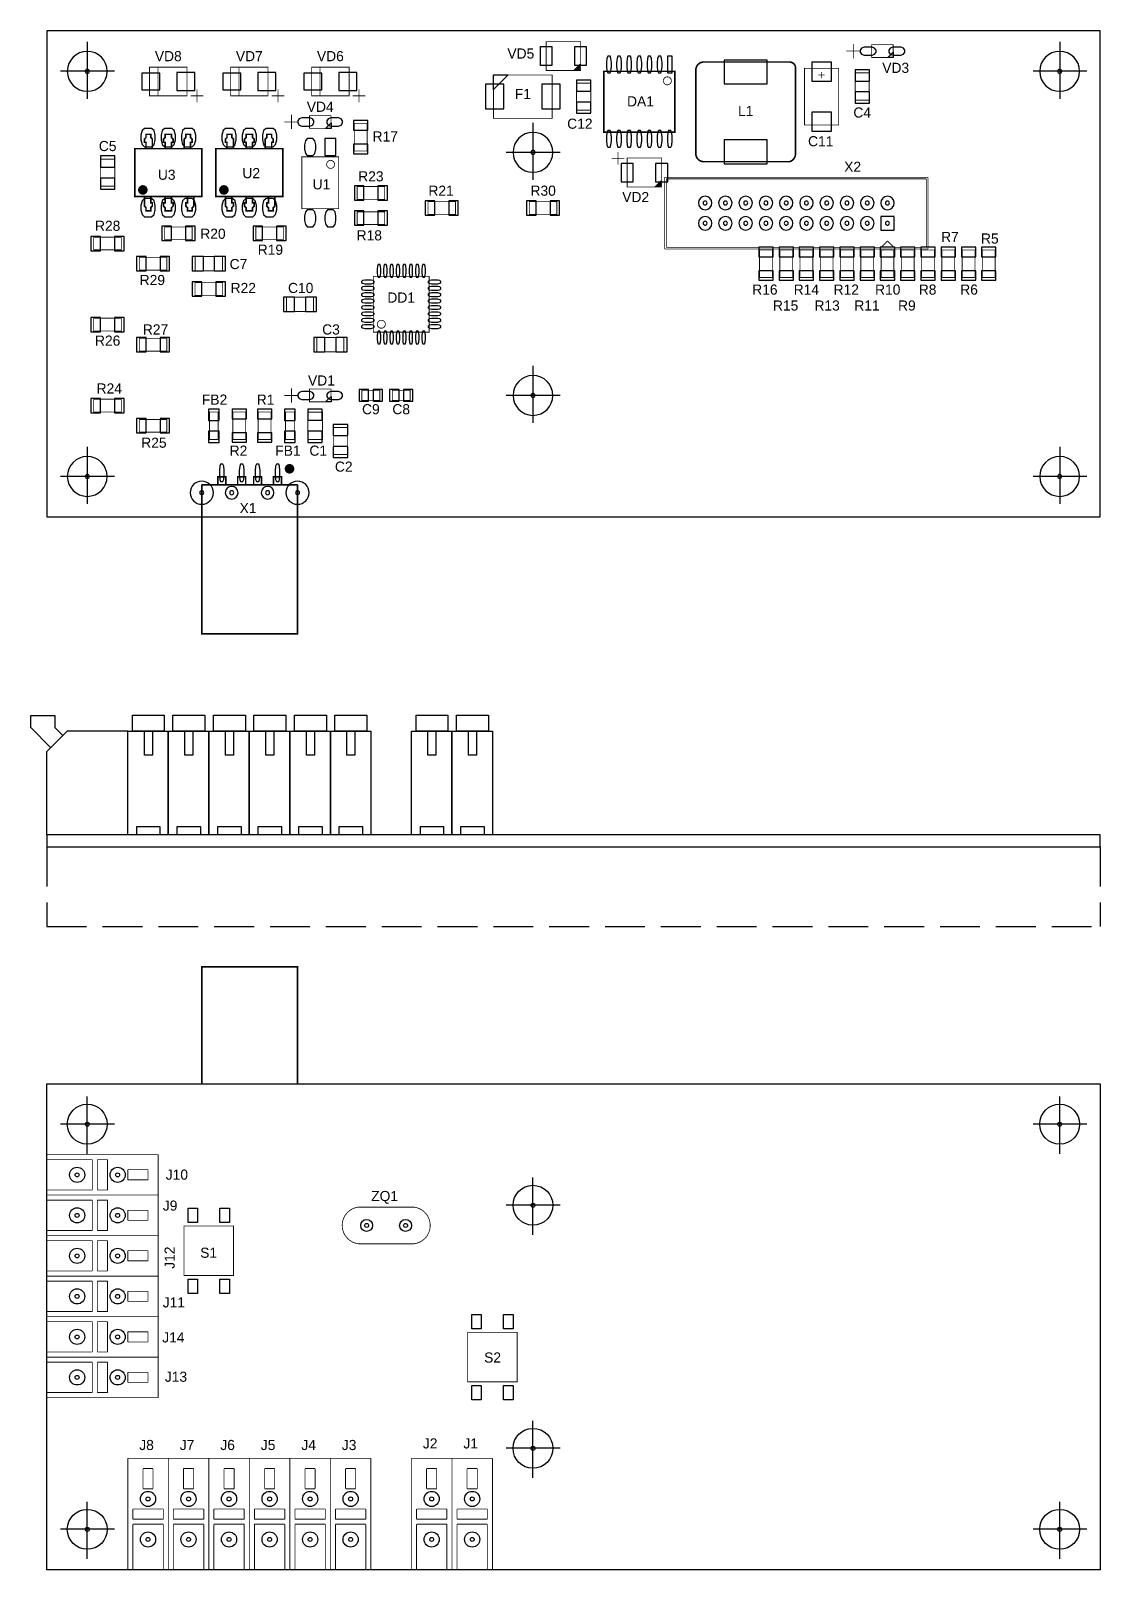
# Model space of a CAD drawing. Extents: x 444 to 578, y -265 to -72.
import ezdxf
from ezdxf.enums import TextEntityAlignment as Align

# ---------------------------------------------------------------- set-up
doc = ezdxf.new("R2010")
doc.units = 0
doc.header["$MEASUREMENT"] = 0
doc.linetypes.add('GOST2.303 4', pattern=[7, 5, -2, 0])
doc.layers.get('0').update_dxf_attribs({"linetype": 'CONTINUOUS'})
for name, color, linetype in [('BOARD', 7, 'CONTINUOUS'), ('BOTTOM', 7, 'CONTINUOUS'), ('TOP', 7, 'CONTINUOUS')]:
    doc.layers.add(name, color=color, linetype=linetype)

# ---------------------------------------------------------------- blocks, each defined once
blk = doc.blocks.new('FIGURE_CIRCLE')
blk.add_circle((0, 0), 0.5)
blk = doc.blocks.new('FIGURE_SQUARE')
blk.add_lwpolyline([(-0.5, -0.5), (-0.5, 0.5), (0.5, 0.5), (0.5, -0.5)], close=True)
blk = doc.blocks.new('FIGURE_OBLONG')
blk.add_lwpolyline([(-0.5, -0.125), (-0.5, 0.125), (-0.416, 0.375), (-0.25, 0.5), (0.25, 0.5), (0.416, 0.375), (0.5, 0.125), (0.5, -0.125), (0.416, -0.375), (0.25, -0.5), (-0.25, -0.5), (-0.416, -0.375)], close=True)
blk = doc.blocks.new('WAGO')
at = {"layer": 'BOTTOM', "linetype": 'ByBlock', "ltscale": 100}
for p, q in [((-1.54, 0), (-1.54, -1)), ((1.46, -1), (1.46, 0)), ((-1.54, -1), (1.46, -1)), ((-0.54, -13), (-0.54, -10)), ((-0.54, -10), (0.46, -10)), ((0.46, -10), (0.46, -13))]:
    blk.add_line(p, q, dxfattribs=at)
for points in [[(-2.54, 0), (2.54, 0), (2.54, -13), (-2.54, -13)], [(-2.04, -13), (1.96, -13), (1.96, -15), (-2.04, -15)]]:
    blk.add_lwpolyline(points, close=True, dxfattribs=at)

msp = doc.modelspace()

# ---------------------------------------------------------------- linework, layer by layer
at = {"layer": 'BOARD'}
for points in [[(577.58, -133.1), (577.58, -72.14), (445.5, -72.14), (445.5, -133.1)], [(445.5, -172.95), (445.5, -174.45), (577.58, -174.45), (577.58, -172.95)], [(577.58, -204.16), (577.58, -265.12), (445.5, -265.12), (445.5, -204.16)]]:
    msp.add_lwpolyline(points, close=True, dxfattribs=at)
at = {"layer": 'BOTTOM', "linetype": 'ByBlock'}
for p, q in [((450.58, -73.51), (450.58, -80.67)), ((572.5, -73.51), (572.5, -80.67)), ((453.99, -77.22), (447.24, -77.22)), ((575.91, -77.22), (569.16, -77.22)), ((506.46, -83.67), (506.46, -90.83)), ((509.87, -87.38), (503.12, -87.38)), ((506.46, -114.15), (506.46, -121.31)), ((509.87, -117.86), (503.12, -117.86)), ((450.58, -124.31), (450.58, -131.47)), ((572.5, -124.31), (572.5, -131.47)), ((453.99, -128.02), (447.24, -128.02)), ((575.91, -128.02), (569.16, -128.02)), ((443.5, -159.5), (443.5, -158)), ((443.5, -158), (446.5, -158)), ((446.5, -158), (446.5, -159.5)), ((445.99, -162.01), (443.5, -159.5)), ((443.5, -159.5), (443.5, -159.5)), ((445.5, -162.5), (448, -160)), ((446.5, -159.5), (447.5, -160.5)), ((448.05, -159.95), (448, -160)), ((455.66, -159.95), (448.05, -159.95)), ((445.5, -172.95), (445.5, -162.5)), ((450.58, -212.94), (450.58, -205.78)), ((572.5, -212.94), (572.5, -205.78)), ((453.99, -209.24), (447.24, -209.24)), ((575.91, -209.24), (569.16, -209.24)), ((506.46, -223.1), (506.46, -215.94)), ((509.87, -219.4), (503.12, -219.4)), ((506.46, -253.58), (506.46, -246.42)), ((509.87, -249.88), (503.12, -249.88)), ((450.58, -263.74), (450.58, -256.58)), ((572.5, -263.74), (572.5, -256.58)), ((453.99, -260.04), (447.24, -260.04)), ((575.91, -260.04), (569.16, -260.04))]:
    msp.add_line(p, q, dxfattribs=at)
at = {"layer": 'BOTTOM', "linetype": 'GOST2.303 4'}
for p, q in [((445.5, -174.45), (445.5, -184.45)), ((577.58, -174.45), (577.58, -184.45)), ((445.5, -184.45), (577.58, -184.45))]:
    msp.add_line(p, q, dxfattribs=at)
at = {"layer": 'BOTTOM'}
for points, const_width in [([(508.11, -77.12), (508.11, -73.5), (512.43, -73.5), (512.43, -77.12), (508.11, -77.12)], 0.1), ([(547.58, -74.68), (545.77, -74.68)], 0.1), ([(546.68, -75.58), (546.68, -73.78)], 0.1), ([(548.93, -75.48), (548.93, -73.88), (551.62, -73.88), (551.62, -75.48), (548.93, -75.48)], 0.1), ([(463.09, -76.69), (463.09, -80.29), (458.39, -80.29), (458.39, -76.69), (463.09, -76.69)], 0.1), ([(459.44, -76.69), (459.44, -80.29)], 0.1), ([(473.25, -76.69), (473.25, -80.29), (468.55, -80.29), (468.55, -76.69), (473.25, -76.69)], 0.1), ([(469.6, -76.69), (469.6, -80.29)], 0.1), ([(483.41, -76.69), (483.41, -80.29), (478.71, -80.29), (478.71, -76.69), (483.41, -76.69)], 0.1), ([(479.76, -76.69), (479.76, -80.29)], 0.1), ([(512.37, -76.31), (511.57, -77.11)], 0.1), ([(511.67, -77.11), (512.37, -76.41)], 0.1), ([(511.77, -77.11), (512.37, -76.51)], 0.1), ([(511.87, -77.11), (512.37, -76.61)], 0.1), ([(512.37, -76.71), (511.97, -77.11)], 0.1), ([(512.07, -77.11), (512.37, -76.81)], 0.1), ([(512.37, -76.91), (512.17, -77.11)], 0.1), ([(524.24, -77.22), (515.35, -77.22), (515.35, -84.84), (524.24, -84.84), (524.24, -77.22)], 0.2), ([(544.8, -83.94), (540.5, -83.94), (540.5, -76.84), (544.8, -76.84), (544.8, -83.94)], 0.1), ([(508.87, -77.67), (508.87, -83.11), (501.51, -83.11), (501.51, -77.67), (508.87, -77.67)], 0.1), ([(513.71, -82.09), (511.91, -82.09), (511.91, -78.69), (513.71, -78.69), (513.71, -82.09)], 0.12), ([(543.05, -77.69), (542.25, -77.69)], 0.1), ([(542.66, -77.29), (542.66, -78.09)], 0.1), ([(546.84, -77.42), (548.63, -77.42), (548.63, -80.82), (546.84, -80.82), (546.84, -77.42)], 0.12), ([(463.54, -80.29), (465.14, -80.29)], 0.1), ([(464.34, -79.49), (464.34, -81.09)], 0.1), ([(473.7, -80.29), (475.3, -80.29)], 0.1), ([(474.5, -79.49), (474.5, -81.09)], 0.1), ([(483.86, -80.29), (485.46, -80.29)], 0.1), ([(484.66, -79.49), (484.66, -81.09)], 0.1), ([(476.19, -84.47), (476.19, -82.67)], 0.1), ([(478.44, -84.37), (478.44, -82.77), (481.14, -82.77), (481.14, -84.37), (478.44, -84.37)], 0.1), ([(477.09, -83.57), (475.29, -83.57)], 0.1), ([(485.67, -87.2), (484.07, -87.2), (484.07, -83.75), (485.67, -83.75), (485.67, -87.2)], 0.1), ([(456.54, -92.92), (456.54, -86.92), (464.94, -86.92), (464.94, -92.92), (456.54, -92.92)], 0.2), ([(458.74, -86.92), (458.74, -85.72), (458.54, -85.52), (458.54, -85.12), (457.94, -85.12), (457.94, -85.52), (457.74, -85.72), (457.74, -86.12), (457.94, -86.12), (457.94, -86.92)], 0.2), ([(461.14, -86.92), (461.14, -86.12), (461.34, -86.12), (461.34, -85.72), (461.14, -85.52), (461.14, -85.12), (460.34, -85.12), (460.34, -85.52), (460.14, -85.72), (460.14, -86.12), (460.34, -86.12), (460.34, -86.92)], 0.2), ([(462.74, -86.92), (462.74, -85.72), (462.94, -85.52), (462.94, -85.12), (463.54, -85.12), (463.54, -85.52), (463.74, -85.72), (463.74, -86.12), (463.54, -86.12), (463.54, -86.92)], 0.2), ([(466.7, -92.92), (466.7, -86.92), (475.1, -86.92), (475.1, -92.92), (466.7, -92.92)], 0.2), ([(468.9, -86.92), (468.9, -85.72), (468.7, -85.52), (468.7, -85.12), (468.1, -85.12), (468.1, -85.52), (467.9, -85.72), (467.9, -86.12), (468.1, -86.12), (468.1, -86.92)], 0.2), ([(471.3, -86.92), (471.3, -86.12), (471.5, -86.12), (471.5, -85.72), (471.3, -85.52), (471.3, -85.12), (470.5, -85.12), (470.5, -85.52), (470.3, -85.72), (470.3, -86.12), (470.5, -86.12), (470.5, -86.92)], 0.2), ([(472.9, -86.92), (472.9, -85.72), (473.1, -85.52), (473.1, -85.12), (473.7, -85.12), (473.7, -85.52), (473.9, -85.72), (473.9, -86.12), (473.7, -86.12), (473.7, -86.92)], 0.2), ([(452.22, -88.22), (454.02, -88.22), (454.02, -91.62), (452.22, -91.62), (452.22, -88.22)], 0.12), ([(477.49, -87.94), (482.09, -87.94), (482.09, -94.44), (477.49, -94.44), (477.49, -87.94)], 0.1), ([(517.93, -88.12), (516.33, -88.12)], 0.1), ([(517.13, -88.92), (517.13, -87.32)], 0.1), ([(518.27, -91.73), (518.27, -88.1), (522.59, -88.1), (522.59, -91.73), (518.27, -91.73)], 0.1), ([(555.98, -90.5), (522.98, -90.5)], 0.1), ([(522.98, -90.5), (522.98, -99.5)], 0.1), ([(555.78, -90.7), (523.18, -90.7)], 0.1), ([(523.18, -90.7), (523.18, -99.3)], 0.1), ([(555.78, -99.3), (555.78, -90.7)], 0.1), ([(555.98, -99.5), (555.98, -90.5)], 0.1), ([(484.42, -93.26), (484.42, -91.66), (487.87, -91.66), (487.87, -93.26), (484.42, -93.26)], 0.1), ([(522.53, -90.92), (521.73, -91.72)], 0.1), ([(521.83, -91.72), (522.53, -91.02)], 0.1), ([(521.93, -91.72), (522.53, -91.12)], 0.1), ([(522.03, -91.72), (522.53, -91.22)], 0.1), ([(522.53, -91.32), (522.13, -91.72)], 0.1), ([(522.23, -91.72), (522.53, -91.42)], 0.1), ([(522.53, -91.52), (522.33, -91.72)], 0.1), ([(457.74, -92.92), (457.74, -94.12), (457.94, -94.32), (457.94, -94.72), (458.54, -94.72), (458.54, -94.32), (458.74, -94.12), (458.74, -93.72), (458.54, -93.72), (458.54, -92.92)], 0.2), ([(460.34, -92.92), (460.34, -93.72), (460.14, -93.72), (460.14, -94.12), (460.34, -94.32), (460.34, -94.72), (461.14, -94.72), (461.14, -94.32), (461.34, -94.12), (461.34, -93.72), (461.14, -93.72), (461.14, -92.92)], 0.2), ([(463.94, -92.92), (463.94, -94.12), (463.74, -94.32), (463.74, -94.72), (463.14, -94.72), (463.14, -94.32), (462.94, -94.12), (462.94, -93.72), (463.14, -93.72), (463.14, -92.92)], 0.2), ([(467.9, -92.92), (467.9, -94.12), (468.1, -94.32), (468.1, -94.72), (468.7, -94.72), (468.7, -94.32), (468.9, -94.12), (468.9, -93.72), (468.7, -93.72), (468.7, -92.92)], 0.2), ([(470.5, -92.92), (470.5, -93.72), (470.3, -93.72), (470.3, -94.12), (470.5, -94.32), (470.5, -94.72), (471.3, -94.72), (471.3, -94.32), (471.5, -94.12), (471.5, -93.72), (471.3, -93.72), (471.3, -92.92)], 0.2), ([(474.1, -92.92), (474.1, -94.12), (473.9, -94.32), (473.9, -94.72), (473.3, -94.72), (473.3, -94.32), (473.1, -94.12), (473.1, -93.72), (473.3, -93.72), (473.3, -92.92)], 0.2), ([(493.31, -95.16), (493.31, -93.56), (496.75, -93.56), (496.75, -95.16), (493.31, -95.16)], 0.1), ([(506, -95.16), (506, -93.56), (509.45, -93.56), (509.45, -95.16), (506, -95.16)], 0.1), ([(487.87, -94.83), (487.87, -96.43), (484.42, -96.43), (484.42, -94.83), (487.87, -94.83)], 0.1), ([(451.39, -99.61), (451.39, -98.01), (454.85, -98.01), (454.85, -99.61), (451.39, -99.61)], 0.1), ([(460.29, -98.34), (460.29, -96.74), (463.74, -96.74), (463.74, -98.34), (460.29, -98.34)], 0.1), ([(471.71, -98.34), (471.71, -96.74), (475.17, -96.74), (475.17, -98.34), (471.71, -98.34)], 0.1), ([(522.98, -99.5), (555.98, -99.5)], 0.1), ([(523.18, -99.3), (555.78, -99.3)], 0.1), ([(536.47, -103.07), (534.87, -103.07), (534.87, -99.62), (536.47, -99.62), (536.47, -103.07)], 0.1), ([(539.01, -103.07), (537.41, -103.07), (537.41, -99.62), (539.01, -99.62), (539.01, -103.07)], 0.1), ([(541.55, -103.07), (539.95, -103.07), (539.95, -99.62), (541.55, -99.62), (541.55, -103.07)], 0.1), ([(544.09, -103.07), (542.49, -103.07), (542.49, -99.62), (544.09, -99.62), (544.09, -103.07)], 0.1), ([(546.63, -103.07), (545.03, -103.07), (545.03, -99.62), (546.63, -99.62), (546.63, -103.07)], 0.1), ([(549.17, -103.07), (547.57, -103.07), (547.57, -99.62), (549.17, -99.62), (549.17, -103.07)], 0.1), ([(550.11, -99.3), (550.91, -98.5)], 0.1), ([(551.71, -99.3), (550.11, -99.3)], 0.1), ([(551.71, -103.07), (550.11, -103.07), (550.11, -99.62), (551.71, -99.62), (551.71, -103.07)], 0.1), ([(550.91, -98.5), (551.71, -99.3)], 0.1), ([(554.25, -103.07), (552.65, -103.07), (552.65, -99.62), (554.25, -99.62), (554.25, -103.07)], 0.1), ([(556.79, -103.07), (555.19, -103.07), (555.19, -99.62), (556.79, -99.62), (556.79, -103.07)], 0.1), ([(559.33, -103.07), (557.73, -103.07), (557.73, -99.62), (559.33, -99.62), (559.33, -103.07)], 0.1), ([(561.87, -103.07), (560.27, -103.07), (560.27, -99.62), (561.87, -99.62), (561.87, -103.07)], 0.1), ([(564.41, -103.07), (562.81, -103.07), (562.81, -99.62), (564.41, -99.62), (564.41, -103.07)], 0.1), ([(457.11, -102.15), (457.11, -100.55), (460.56, -100.55), (460.56, -102.15), (457.11, -102.15)], 0.1), ([(467.52, -100.45), (467.52, -102.25), (464.12, -102.25), (464.12, -100.45), (467.52, -100.45)], 0.12), ([(464.1, -105.32), (464.1, -103.72), (467.55, -103.72), (467.55, -105.32), (464.1, -105.32)], 0.1), ([(486.45, -102.93), (493.45, -102.93), (493.45, -109.93), (486.45, -109.93), (486.45, -102.93)], 0.1), ([(478.95, -105.53), (478.95, -107.33), (475.55, -107.33), (475.55, -105.53), (478.95, -105.53)], 0.12), ([(451.39, -109.77), (451.39, -108.17), (454.85, -108.17), (454.85, -109.77), (451.39, -109.77)], 0.1), ([(457.11, -112.31), (457.11, -110.71), (460.56, -110.71), (460.56, -112.31), (457.11, -112.31)], 0.1), ([(482.76, -110.61), (482.76, -112.41), (479.36, -112.41), (479.36, -110.61), (482.76, -110.61)], 0.12), ([(476.19, -118.76), (476.19, -116.96)], 0.1), ([(478.44, -118.66), (478.44, -117.06), (481.14, -117.06), (481.14, -118.66), (478.44, -118.66)], 0.1), ([(487.26, -117.23), (487.26, -118.48), (485.01, -118.48), (485.01, -117.23), (487.26, -117.23)], 0.1), ([(488.82, -118.48), (488.82, -117.23), (491.07, -117.23), (491.07, -118.48), (488.82, -118.48)], 0.1), ([(451.39, -119.93), (451.39, -118.33), (454.85, -118.33), (454.85, -119.93), (451.39, -119.93)], 0.1), ([(477.09, -117.86), (475.29, -117.86)], 0.1), ([(457.11, -122.47), (457.11, -120.87), (460.56, -120.87), (460.56, -122.47), (457.11, -122.47)], 0.1), ([(467, -123.39), (465.9, -123.39), (465.9, -119.94), (467, -119.94), (467, -123.39)], 0.1), ([(468.83, -119.94), (470.43, -119.94), (470.43, -123.39), (468.83, -123.39), (468.83, -119.94)], 0.1), ([(472, -119.94), (473.61, -119.94), (473.61, -123.39), (472, -123.39), (472, -119.94)], 0.1), ([(476.53, -123.39), (475.43, -123.39), (475.43, -119.94), (476.53, -119.94), (476.53, -123.39)], 0.1), ([(478.25, -119.97), (480.06, -119.97), (480.06, -123.37), (478.25, -123.37), (478.25, -119.97)], 0.12), ([(481.43, -121.87), (483.23, -121.87), (483.23, -125.27), (481.43, -125.27), (481.43, -121.87)], 0.12), ([(476.94, -129.06), (476.94, -147.76), (464.94, -147.76), (464.94, -129.06)], 0.2), ([(476.94, -129.06), (464.94, -129.06)], 0.2), ([(467.94, -129.06), (467.94, -128.06), (466.94, -128.06), (466.94, -129.06)], 0.2), ([(470.44, -129.06), (470.44, -128.06), (469.44, -128.06), (469.44, -129.06)], 0.2), ([(472.44, -129.06), (472.44, -128.06), (471.44, -128.06), (471.44, -129.06)], 0.2), ([(474.94, -129.06), (474.94, -128.06), (473.94, -128.06), (473.94, -129.06)], 0.2), ([(476.94, -204.16), (476.94, -189.5), (464.94, -189.5), (464.94, -204.16)], 0.2)]:
    msp.add_lwpolyline(points, dxfattribs=dict(at, const_width=const_width))
for points in [[(551.62, -75.48), (550.95, -75.48), (551.62, -74.8)], [(501.51, -77.67), (503.35, -77.67), (501.51, -79.51)], [(481.14, -84.37), (480.46, -84.37), (481.14, -83.69)], [(481.14, -118.66), (480.46, -118.66), (481.14, -117.98)]]:
    msp.add_lwpolyline(points, close=True, dxfattribs=at)
for points, const_width in [([(526.88, -87.55), (526.88, -77.05, -0.414214), (527.88, -76.05), (538.63, -76.05, -0.414214), (539.38, -76.8), (539.38, -87.55, -0.333333), (538.63, -88.55), (527.88, -88.55, -0.414214), (526.88, -87.55)], 0.2), ([(522.81, -78.41, -1), (523.81, -78.41, -1), (522.81, -78.41)], 0.1), ([(480.59, -88.89, -1), (481.59, -88.89, -1), (480.59, -88.89)], 0.1), ([(457.25, -92.09, -1), (457.85, -92.09, -1), (457.25, -92.09)], 0.6), ([(467.41, -92.09, -1), (468.01, -92.09, -1), (467.41, -92.09)], 0.6), ([(486.95, -108.93, -1), (487.95, -108.93, -1), (486.95, -108.93)], 0.1), ([(475.64, -127.06, -1), (476.24, -127.06, -1), (475.64, -127.06)], 0.6)]:
    msp.add_lwpolyline(points, format="xyb", dxfattribs=dict(at, const_width=const_width))
at = {"layer": 'TOP', "const_width": 0.1}
for points in [[(445.5, -213.05), (445.5, -218.13)], [(459.47, -213.05), (445.5, -213.05)], [(445.5, -213.68), (451.21, -213.68)], [(445.5, -217.49), (445.5, -213.68)], [(451.21, -213.68), (451.21, -217.49)], [(451.85, -213.68), (453.12, -213.68)], [(451.85, -217.49), (451.85, -213.68)], [(453.12, -213.68), (453.12, -217.49)], [(459.47, -218.13), (459.47, -213.05)], [(455.66, -214.95), (458.2, -214.95)], [(455.66, -216.22), (455.66, -214.95)], [(458.2, -216.22), (455.66, -216.22)], [(458.2, -214.95), (458.2, -216.22)], [(450.58, -217.49), (445.5, -217.49)], [(445.5, -218.13), (459.47, -218.13)], [(445.5, -218.13), (445.5, -223.21)], [(459.47, -218.13), (445.5, -218.13)], [(451.21, -217.49), (450.58, -217.49)], [(453.12, -217.49), (451.85, -217.49)], [(459.47, -223.21), (459.47, -218.13)], [(445.5, -218.76), (451.21, -218.76)], [(445.5, -222.57), (445.5, -218.76)], [(451.21, -218.76), (451.21, -222.57)], [(451.85, -218.76), (453.12, -218.76)], [(451.85, -222.57), (451.85, -218.76)], [(453.12, -218.76), (453.12, -222.57)], [(455.66, -220.03), (458.2, -220.03)], [(455.66, -221.3), (455.66, -220.03)], [(458.2, -220.03), (458.2, -221.3)], [(491.55, -219.64), (484.55, -219.64)], [(458.2, -221.3), (455.66, -221.3)], [(462.72, -225.11), (462.72, -228.21), (468.92, -228.21), (468.92, -222.01), (462.72, -222.01), (462.72, -225.11)], [(450.58, -222.57), (445.5, -222.57)], [(445.5, -223.21), (445.5, -228.29)], [(459.47, -223.21), (445.5, -223.21)], [(445.5, -223.21), (459.47, -223.21)], [(445.5, -223.84), (451.21, -223.84)], [(445.5, -227.65), (445.5, -223.84)], [(451.21, -222.57), (450.58, -222.57)], [(451.21, -223.84), (451.21, -227.65)], [(453.12, -222.57), (451.85, -222.57)], [(451.85, -223.84), (453.12, -223.84)], [(451.85, -227.65), (451.85, -223.84)], [(453.12, -223.84), (453.12, -227.65)], [(459.47, -228.29), (459.47, -223.21)], [(455.66, -225.11), (458.2, -225.11)], [(455.66, -226.38), (455.66, -225.11)], [(458.2, -225.11), (458.2, -226.38)], [(491.55, -224.24), (484.55, -224.24)], [(450.58, -227.65), (445.5, -227.65)], [(451.21, -227.65), (450.58, -227.65)], [(453.12, -227.65), (451.85, -227.65)], [(458.2, -226.38), (455.66, -226.38)], [(445.5, -228.29), (459.47, -228.29)], [(445.5, -228.29), (445.5, -233.37)], [(459.47, -228.29), (445.5, -228.29)], [(445.5, -228.92), (451.21, -228.92)], [(445.5, -232.73), (445.5, -228.92)], [(451.21, -228.92), (451.21, -232.73)], [(451.85, -228.92), (453.12, -228.92)], [(451.85, -232.73), (451.85, -228.92)], [(453.12, -228.92), (453.12, -232.73)], [(459.47, -233.37), (459.47, -228.29)], [(455.66, -230.19), (458.2, -230.19)], [(455.66, -231.46), (455.66, -230.19)], [(458.2, -231.46), (455.66, -231.46)], [(458.2, -230.19), (458.2, -231.46)], [(450.58, -232.73), (445.5, -232.73)], [(445.5, -233.37), (445.5, -238.45)], [(459.47, -233.37), (445.5, -233.37)], [(445.5, -233.37), (459.47, -233.37)], [(451.21, -232.73), (450.58, -232.73)], [(453.12, -232.73), (451.85, -232.73)], [(459.47, -238.45), (459.47, -233.37)], [(445.5, -234), (451.21, -234)], [(445.5, -237.81), (445.5, -234)], [(451.21, -234), (451.21, -237.81)], [(451.85, -234), (453.12, -234)], [(451.85, -237.81), (451.85, -234)], [(453.12, -234), (453.12, -237.81)], [(455.66, -235.27), (458.2, -235.27)], [(455.66, -236.54), (455.66, -235.27)], [(458.2, -235.27), (458.2, -236.54)], [(498.28, -238.45), (498.28, -241.55), (504.48, -241.55), (504.48, -235.35), (498.28, -235.35), (498.28, -238.45)], [(458.2, -236.54), (455.66, -236.54)], [(450.58, -237.81), (445.5, -237.81)], [(445.5, -238.45), (459.47, -238.45)], [(445.5, -238.45), (445.5, -243.53)], [(459.47, -238.45), (445.5, -238.45)], [(445.5, -239.08), (451.21, -239.08)], [(445.5, -242.89), (445.5, -239.08)], [(451.21, -237.81), (450.58, -237.81)], [(451.21, -239.08), (451.21, -242.89)], [(453.12, -237.81), (451.85, -237.81)], [(451.85, -239.08), (453.12, -239.08)], [(451.85, -242.89), (451.85, -239.08)], [(453.12, -239.08), (453.12, -242.89)], [(459.47, -243.53), (459.47, -238.45)], [(455.66, -240.35), (458.2, -240.35)], [(455.66, -241.62), (455.66, -240.35)], [(458.2, -240.35), (458.2, -241.62)], [(450.58, -242.89), (445.5, -242.89)], [(451.21, -242.89), (450.58, -242.89)], [(453.12, -242.89), (451.85, -242.89)], [(458.2, -241.62), (455.66, -241.62)], [(445.5, -243.53), (459.47, -243.53)], [(455.66, -251.15), (455.66, -265.12)], [(460.74, -251.15), (455.66, -251.15)], [(457.57, -252.42), (458.83, -252.42)], [(457.57, -254.96), (457.57, -252.42)], [(458.83, -252.42), (458.83, -254.96)], [(460.74, -265.12), (460.74, -251.15)], [(460.74, -251.15), (460.74, -265.12)], [(465.82, -251.15), (460.74, -251.15)], [(462.64, -252.42), (463.92, -252.42)], [(462.64, -254.96), (462.64, -252.42)], [(463.92, -252.42), (463.92, -254.96)], [(465.82, -265.12), (465.82, -251.15)], [(465.82, -251.15), (465.82, -265.12)], [(470.9, -251.15), (465.82, -251.15)], [(467.73, -252.42), (469, -252.42)], [(467.73, -254.96), (467.73, -252.42)], [(469, -252.42), (469, -254.96)], [(470.9, -265.12), (470.9, -251.15)], [(470.9, -251.15), (470.9, -265.12)], [(475.98, -251.15), (470.9, -251.15)], [(472.81, -252.42), (474.07, -252.42)], [(472.81, -254.96), (472.81, -252.42)], [(474.07, -252.42), (474.07, -254.96)], [(475.98, -265.12), (475.98, -251.15)], [(475.98, -251.15), (475.98, -265.12)], [(481.06, -251.15), (475.98, -251.15)], [(477.88, -252.42), (479.15, -252.42)], [(477.88, -254.96), (477.88, -252.42)], [(479.15, -252.42), (479.15, -254.96)], [(481.06, -265.12), (481.06, -251.15)], [(481.06, -251.15), (481.06, -265.12)], [(486.14, -251.15), (481.06, -251.15)], [(482.96, -252.42), (484.24, -252.42)], [(482.96, -254.96), (482.96, -252.42)], [(484.24, -252.42), (484.24, -254.96)], [(486.14, -265.12), (486.14, -251.15)], [(491.22, -251.15), (491.22, -265.12)], [(496.3, -251.15), (491.22, -251.15)], [(493.12, -252.42), (494.39, -252.42)], [(493.12, -254.96), (493.12, -252.42)], [(494.39, -252.42), (494.39, -254.96)], [(496.3, -265.12), (496.3, -251.15)], [(496.3, -251.15), (496.3, -265.12)], [(501.38, -251.15), (496.3, -251.15)], [(498.2, -252.42), (499.48, -252.42)], [(498.2, -254.96), (498.2, -252.42)], [(499.48, -252.42), (499.48, -254.96)], [(501.38, -265.12), (501.38, -251.15)], [(458.83, -254.96), (457.57, -254.96)], [(463.92, -254.96), (462.64, -254.96)], [(469, -254.96), (467.73, -254.96)], [(474.07, -254.96), (472.81, -254.96)], [(479.15, -254.96), (477.88, -254.96)], [(484.24, -254.96), (482.96, -254.96)], [(494.39, -254.96), (493.12, -254.96)], [(499.48, -254.96), (498.2, -254.96)], [(456.3, -257.5), (460.11, -257.5)], [(456.3, -258.77), (456.3, -257.5)], [(460.11, -257.5), (460.11, -258.77)], [(461.38, -257.5), (465.19, -257.5)], [(461.38, -258.77), (461.38, -257.5)], [(465.19, -257.5), (465.19, -258.77)], [(466.45, -257.5), (470.26, -257.5)], [(466.45, -258.77), (466.45, -257.5)], [(470.26, -257.5), (470.26, -258.77)], [(471.54, -257.5), (475.35, -257.5)], [(471.54, -258.77), (471.54, -257.5)], [(475.35, -257.5), (475.35, -258.77)], [(476.62, -257.5), (480.43, -257.5)], [(476.62, -258.77), (476.62, -257.5)], [(480.43, -257.5), (480.43, -258.77)], [(481.7, -257.5), (485.5, -257.5)], [(481.7, -258.77), (481.7, -257.5)], [(485.5, -257.5), (485.5, -258.77)], [(491.86, -257.5), (495.67, -257.5)], [(491.86, -258.77), (491.86, -257.5)], [(495.67, -257.5), (495.67, -258.77)], [(496.94, -257.5), (500.75, -257.5)], [(496.94, -258.77), (496.94, -257.5)], [(500.75, -257.5), (500.75, -258.77)], [(460.11, -258.77), (456.3, -258.77)], [(456.3, -259.4), (460.11, -259.4)], [(456.3, -265.12), (456.3, -259.4)], [(460.11, -259.4), (460.11, -260.04)], [(460.11, -260.04), (460.11, -265.12)], [(465.19, -258.77), (461.38, -258.77)], [(461.38, -259.4), (465.19, -259.4)], [(461.38, -265.12), (461.38, -259.4)], [(465.19, -259.4), (465.19, -260.04)], [(465.19, -260.04), (465.19, -265.12)], [(470.26, -258.77), (466.45, -258.77)], [(466.45, -259.4), (470.26, -259.4)], [(466.45, -265.12), (466.45, -259.4)], [(470.26, -259.4), (470.26, -260.04)], [(470.26, -260.04), (470.26, -265.12)], [(475.35, -258.77), (471.54, -258.77)], [(471.54, -259.4), (475.35, -259.4)], [(471.54, -265.12), (471.54, -259.4)], [(475.35, -259.4), (475.35, -260.04)], [(475.35, -260.04), (475.35, -265.12)], [(480.43, -258.77), (476.62, -258.77)], [(476.62, -259.4), (480.43, -259.4)], [(476.62, -265.12), (476.62, -259.4)], [(480.43, -259.4), (480.43, -260.04)], [(480.43, -260.04), (480.43, -265.12)], [(485.5, -258.77), (481.7, -258.77)], [(481.7, -259.4), (485.5, -259.4)], [(481.7, -265.12), (481.7, -259.4)], [(485.5, -259.4), (485.5, -260.04)], [(485.5, -260.04), (485.5, -265.12)], [(495.67, -258.77), (491.86, -258.77)], [(491.86, -259.4), (495.67, -259.4)], [(491.86, -265.12), (491.86, -259.4)], [(495.67, -259.4), (495.67, -260.04)], [(495.67, -260.04), (495.67, -265.12)], [(500.75, -258.77), (496.94, -258.77)], [(496.94, -259.4), (500.75, -259.4)], [(496.94, -265.12), (496.94, -259.4)], [(500.75, -259.4), (500.75, -260.04)], [(500.75, -260.04), (500.75, -265.12)], [(455.66, -265.12), (460.74, -265.12)], [(460.11, -265.12), (456.3, -265.12)], [(460.74, -265.12), (465.82, -265.12)], [(465.19, -265.12), (461.38, -265.12)], [(465.82, -265.12), (470.9, -265.12)], [(470.26, -265.12), (466.45, -265.12)], [(470.9, -265.12), (475.98, -265.12)], [(475.35, -265.12), (471.54, -265.12)], [(475.98, -265.12), (481.06, -265.12)], [(480.43, -265.12), (476.62, -265.12)], [(481.06, -265.12), (486.14, -265.12)], [(485.5, -265.12), (481.7, -265.12)], [(491.22, -265.12), (496.3, -265.12)], [(495.67, -265.12), (491.86, -265.12)], [(496.3, -265.12), (501.38, -265.12)], [(500.75, -265.12), (496.94, -265.12)]]:
    msp.add_lwpolyline(points, dxfattribs=at)
for points in [[(484.57, -224.23, -0.881083), (484.57, -219.63)], [(491.55, -224.24, 0.881184), (491.55, -219.64)]]:
    msp.add_lwpolyline(points, format="xyb", dxfattribs=at)

# ---------------------------------------------------------------- block references
at = {"layer": 'BOTTOM'}
for name, p, xscale, yscale in [('FIGURE_CIRCLE', (450.58, -77.22), -5, 5), ('FIGURE_SQUARE', (508.11, -75.31), -1.52, 2.3), ('FIGURE_SQUARE', (512.43, -75.31), -1.52, 2.3), ('FIGURE_OBLONG', (548.47, -74.68), -2, 1.02), ('FIGURE_OBLONG', (552.08, -74.68), -2, 1.02), ('FIGURE_CIRCLE', (572.5, -77.22), -5, 5), ('FIGURE_CIRCLE', (450.58, -77.22), -0.5, 0.5), ('FIGURE_OBLONG', (515.99, -76.37), -0.6, 2.075), ('FIGURE_OBLONG', (517.25, -76.37), -0.6, 2.075), ('FIGURE_OBLONG', (518.52, -76.37), -0.6, 2.075), ('FIGURE_OBLONG', (519.79, -76.37), -0.6, 2.075), ('FIGURE_OBLONG', (521.06, -76.37), -0.6, 2.075), ('FIGURE_OBLONG', (522.34, -76.37), -0.6, 2.075), ('FIGURE_SQUARE', (523.61, -76.37), -0.6, 2.075), ('FIGURE_SQUARE', (533.13, -77.3), -5.4, 3), ('FIGURE_SQUARE', (542.66, -77.27), -2.45, 2.4), ('FIGURE_SQUARE', (547.74, -77.74), -1.8, 1.4), ('FIGURE_CIRCLE', (572.5, -77.22), -0.5, 0.5), ('FIGURE_SQUARE', (458.55, -78.49), -2.275, 2.1), ('FIGURE_SQUARE', (462.93, -78.49), -2.275, 2.25), ('FIGURE_SQUARE', (468.71, -78.49), -2.275, 2.1), ('FIGURE_SQUARE', (473.09, -78.49), -2.275, 2.25), ('FIGURE_SQUARE', (478.87, -78.49), -2.275, 2.1), ('FIGURE_SQUARE', (483.25, -78.49), -2.275, 2.25), ('FIGURE_SQUARE', (501.65, -80.39), -2.3, 3.1), ('FIGURE_SQUARE', (508.73, -80.39), -2.3, 3.1), ('FIGURE_SQUARE', (512.81, -79.01), -1.8, 1.4), ('FIGURE_SQUARE', (547.74, -80.51), -1.8, 1.4), ('FIGURE_SQUARE', (512.81, -81.78), -1.8, 1.4), ('FIGURE_SQUARE', (542.66, -83.52), -2.45, 2.4), ('FIGURE_OBLONG', (458.2, -85.52), -1.8, 2.3), ('FIGURE_OBLONG', (460.74, -85.52), -1.8, 2.3), ('FIGURE_OBLONG', (463.28, -85.52), -1.8, 2.3), ('FIGURE_OBLONG', (468.36, -85.52), -1.8, 2.3), ('FIGURE_OBLONG', (470.9, -85.52), -1.8, 2.3), ('FIGURE_OBLONG', (473.44, -85.52), -1.8, 2.3), ('FIGURE_OBLONG', (477.99, -83.57), -2, 1.02), ('FIGURE_OBLONG', (481.6, -83.57), -2, 1.02), ('FIGURE_SQUARE', (484.87, -84), -1.8, 1.2), ('FIGURE_CIRCLE', (506.46, -87.38), -5, 5), ('FIGURE_OBLONG', (515.99, -85.68), -0.6, 2.075), ('FIGURE_OBLONG', (517.25, -85.68), -0.6, 2.075), ('FIGURE_OBLONG', (518.52, -85.68), -0.6, 2.075), ('FIGURE_OBLONG', (519.79, -85.68), -0.6, 2.075), ('FIGURE_OBLONG', (521.06, -85.68), -0.6, 2.075), ('FIGURE_OBLONG', (522.34, -85.68), -0.6, 2.075), ('FIGURE_OBLONG', (523.61, -85.68), -0.6, 2.075), ('FIGURE_OBLONG', (478.52, -86.72), -1.4, 2.125), ('FIGURE_SQUARE', (481.06, -86.72), -1.4, 2.125), ('FIGURE_SQUARE', (484.87, -86.95), -1.8, 1.2), ('FIGURE_SQUARE', (533.13, -87.3), -5.4, 3), ('FIGURE_SQUARE', (453.12, -88.53), -1.8, 1.4), ('FIGURE_CIRCLE', (506.46, -87.38), -0.5, 0.5), ('FIGURE_SQUARE', (518.27, -89.92), -1.52, 2.3), ('FIGURE_SQUARE', (522.59, -89.92), -1.52, 2.3), ('FIGURE_SQUARE', (453.12, -91.3), -1.8, 1.4), ('FIGURE_SQUARE', (484.67, -92.46), -1.2, 1.8), ('FIGURE_SQUARE', (487.62, -92.46), -1.2, 1.8), ('FIGURE_OBLONG', (458.2, -94.32), -1.8, 2.3), ('FIGURE_OBLONG', (460.74, -94.32), -1.8, 2.3), ('FIGURE_OBLONG', (463.28, -94.32), -1.8, 2.3), ('FIGURE_OBLONG', (468.36, -94.32), -1.8, 2.3), ('FIGURE_OBLONG', (470.9, -94.32), -1.8, 2.3), ('FIGURE_OBLONG', (473.44, -94.32), -1.8, 2.3), ('FIGURE_SQUARE', (493.56, -94.36), -1.2, 1.8), ('FIGURE_SQUARE', (496.5, -94.36), -1.2, 1.8), ('FIGURE_SQUARE', (506.25, -94.36), -1.2, 1.8), ('FIGURE_SQUARE', (509.2, -94.36), -1.2, 1.8), ('FIGURE_CIRCLE', (528.05, -93.73), -1.7, 1.7), ('FIGURE_CIRCLE', (528.05, -93.73), -0.5, 0.5), ('FIGURE_CIRCLE', (530.59, -93.73), -1.7, 1.7), ('FIGURE_CIRCLE', (530.59, -93.73), -0.5, 0.5), ('FIGURE_CIRCLE', (533.13, -93.73), -1.7, 1.7), ('FIGURE_CIRCLE', (533.13, -93.73), -0.5, 0.5), ('FIGURE_CIRCLE', (535.67, -93.73), -1.7, 1.7), ('FIGURE_CIRCLE', (535.67, -93.73), -0.5, 0.5), ('FIGURE_CIRCLE', (538.21, -93.73), -1.7, 1.7), ('FIGURE_CIRCLE', (538.21, -93.73), -0.5, 0.5), ('FIGURE_CIRCLE', (540.75, -93.73), -1.7, 1.7), ('FIGURE_CIRCLE', (540.75, -93.73), -0.5, 0.5), ('FIGURE_CIRCLE', (543.29, -93.73), -1.7, 1.7), ('FIGURE_CIRCLE', (543.29, -93.73), -0.5, 0.5), ('FIGURE_CIRCLE', (545.83, -93.73), -1.7, 1.7), ('FIGURE_CIRCLE', (545.83, -93.73), -0.5, 0.5), ('FIGURE_CIRCLE', (548.37, -93.73), -1.7, 1.7), ('FIGURE_CIRCLE', (548.37, -93.73), -0.5, 0.5), ('FIGURE_CIRCLE', (550.91, -93.73), -1.7, 1.7), ('FIGURE_CIRCLE', (550.91, -93.73), -0.5, 0.5), ('FIGURE_OBLONG', (478.52, -95.65), -1.4, 2.125), ('FIGURE_OBLONG', (481.06, -95.65), -1.4, 2.125), ('FIGURE_SQUARE', (484.67, -95.63), -1.2, 1.8), ('FIGURE_SQUARE', (487.62, -95.63), -1.2, 1.8), ('FIGURE_CIRCLE', (528.05, -96.27), -1.7, 1.7), ('FIGURE_CIRCLE', (528.05, -96.27), -0.5, 0.5), ('FIGURE_CIRCLE', (530.59, -96.27), -1.7, 1.7), ('FIGURE_CIRCLE', (530.59, -96.27), -0.5, 0.5), ('FIGURE_CIRCLE', (533.13, -96.27), -1.7, 1.7), ('FIGURE_CIRCLE', (533.13, -96.27), -0.5, 0.5), ('FIGURE_CIRCLE', (535.67, -96.27), -1.7, 1.7), ('FIGURE_CIRCLE', (535.67, -96.27), -0.5, 0.5), ('FIGURE_CIRCLE', (538.21, -96.27), -1.7, 1.7), ('FIGURE_CIRCLE', (538.21, -96.27), -0.5, 0.5), ('FIGURE_CIRCLE', (540.75, -96.27), -1.7, 1.7), ('FIGURE_CIRCLE', (540.75, -96.27), -0.5, 0.5), ('FIGURE_CIRCLE', (543.29, -96.27), -1.7, 1.7), ('FIGURE_CIRCLE', (543.29, -96.27), -0.5, 0.5), ('FIGURE_CIRCLE', (545.83, -96.27), -1.7, 1.7), ('FIGURE_CIRCLE', (545.83, -96.27), -0.5, 0.5), ('FIGURE_CIRCLE', (548.37, -96.27), -1.7, 1.7), ('FIGURE_CIRCLE', (548.37, -96.27), -0.5, 0.5), ('FIGURE_SQUARE', (550.91, -96.27), -1.7, 1.7), ('FIGURE_CIRCLE', (550.91, -96.27), -0.5, 0.5), ('FIGURE_SQUARE', (451.64, -98.81), -1.2, 1.8), ('FIGURE_SQUARE', (454.6, -98.81), -1.2, 1.8), ('FIGURE_SQUARE', (460.54, -97.54), -1.2, 1.8), ('FIGURE_SQUARE', (463.49, -97.54), -1.2, 1.8), ('FIGURE_SQUARE', (471.96, -97.54), -1.2, 1.8), ('FIGURE_SQUARE', (474.92, -97.54), -1.2, 1.8), ('FIGURE_SQUARE', (535.67, -99.87), -1.8, 1.2), ('FIGURE_SQUARE', (538.21, -99.87), -1.8, 1.2), ('FIGURE_SQUARE', (540.75, -99.87), -1.8, 1.2), ('FIGURE_SQUARE', (543.29, -99.87), -1.8, 1.2), ('FIGURE_SQUARE', (545.83, -99.87), -1.8, 1.2), ('FIGURE_SQUARE', (548.37, -99.87), -1.8, 1.2), ('FIGURE_SQUARE', (550.91, -99.87), -1.8, 1.2), ('FIGURE_SQUARE', (553.45, -99.87), -1.8, 1.2), ('FIGURE_SQUARE', (555.99, -99.87), -1.8, 1.2), ('FIGURE_SQUARE', (558.53, -99.87), -1.8, 1.2), ('FIGURE_SQUARE', (561.07, -99.87), -1.8, 1.2), ('FIGURE_SQUARE', (563.61, -99.87), -1.8, 1.2), ('FIGURE_SQUARE', (457.36, -101.35), -1.2, 1.8), ('FIGURE_SQUARE', (460.31, -101.35), -1.2, 1.8), ('FIGURE_SQUARE', (464.44, -101.35), -1.4, 1.8), ('FIGURE_SQUARE', (467.2, -101.35), -1.4, 1.8), ('FIGURE_OBLONG', (487.15, -102.25), -0.45, 1.6), ('FIGURE_OBLONG', (487.95, -102.25), -0.45, 1.6), ('FIGURE_OBLONG', (488.75, -102.25), -0.45, 1.6), ('FIGURE_OBLONG', (489.55, -102.25), -0.45, 1.6), ('FIGURE_OBLONG', (490.35, -102.25), -0.45, 1.6), ('FIGURE_OBLONG', (491.15, -102.25), -0.45, 1.6), ('FIGURE_OBLONG', (491.95, -102.25), -0.45, 1.6), ('FIGURE_OBLONG', (492.75, -102.25), -0.45, 1.6), ('FIGURE_SQUARE', (535.67, -102.82), -1.8, 1.2), ('FIGURE_SQUARE', (538.21, -102.82), -1.8, 1.2), ('FIGURE_SQUARE', (540.75, -102.82), -1.8, 1.2), ('FIGURE_SQUARE', (543.29, -102.82), -1.8, 1.2), ('FIGURE_SQUARE', (545.83, -102.82), -1.8, 1.2), ('FIGURE_SQUARE', (548.37, -102.82), -1.8, 1.2), ('FIGURE_SQUARE', (550.91, -102.82), -1.8, 1.2), ('FIGURE_SQUARE', (553.45, -102.82), -1.8, 1.2), ('FIGURE_SQUARE', (555.99, -102.82), -1.8, 1.2), ('FIGURE_SQUARE', (558.53, -102.82), -1.8, 1.2), ('FIGURE_SQUARE', (561.07, -102.82), -1.8, 1.2), ('FIGURE_SQUARE', (563.61, -102.82), -1.8, 1.2), ('FIGURE_SQUARE', (464.35, -104.52), -1.2, 1.8), ('FIGURE_SQUARE', (467.3, -104.52), -1.2, 1.8), ('FIGURE_OBLONG', (485.77, -103.63), -1.6, 0.45), ('FIGURE_OBLONG', (485.77, -104.43), -1.6, 0.45), ('FIGURE_OBLONG', (494.12, -103.63), -1.6, 0.45), ('FIGURE_OBLONG', (494.12, -104.43), -1.6, 0.45), ('FIGURE_SQUARE', (475.87, -106.43), -1.4, 1.8), ('FIGURE_SQUARE', (478.63, -106.43), -1.4, 1.8), ('FIGURE_OBLONG', (485.77, -105.23), -1.6, 0.45), ('FIGURE_OBLONG', (485.77, -106.03), -1.6, 0.45), ('FIGURE_OBLONG', (494.12, -105.23), -1.6, 0.45), ('FIGURE_OBLONG', (494.12, -106.03), -1.6, 0.45), ('FIGURE_SQUARE', (451.64, -108.97), -1.2, 1.8), ('FIGURE_SQUARE', (454.6, -108.97), -1.2, 1.8), ('FIGURE_OBLONG', (485.77, -106.83), -1.6, 0.45), ('FIGURE_OBLONG', (485.77, -107.63), -1.6, 0.45), ('FIGURE_OBLONG', (494.12, -106.83), -1.6, 0.45), ('FIGURE_OBLONG', (494.12, -107.63), -1.6, 0.45), ('FIGURE_OBLONG', (485.77, -108.43), -1.6, 0.45), ('FIGURE_OBLONG', (485.77, -109.23), -1.6, 0.45), ('FIGURE_OBLONG', (487.15, -110.6), -0.45, 1.6), ('FIGURE_OBLONG', (487.95, -110.6), -0.45, 1.6), ('FIGURE_OBLONG', (488.75, -110.6), -0.45, 1.6), ('FIGURE_OBLONG', (489.55, -110.6), -0.45, 1.6), ('FIGURE_OBLONG', (490.35, -110.6), -0.45, 1.6), ('FIGURE_OBLONG', (491.15, -110.6), -0.45, 1.6), ('FIGURE_OBLONG', (491.95, -110.6), -0.45, 1.6), ('FIGURE_OBLONG', (492.75, -110.6), -0.45, 1.6), ('FIGURE_OBLONG', (494.12, -108.43), -1.6, 0.45), ('FIGURE_OBLONG', (494.12, -109.23), -1.6, 0.45), ('FIGURE_SQUARE', (457.36, -111.51), -1.2, 1.8), ('FIGURE_SQUARE', (460.31, -111.51), -1.2, 1.8), ('FIGURE_SQUARE', (479.68, -111.51), -1.4, 1.8), ('FIGURE_SQUARE', (482.45, -111.51), -1.4, 1.8), ('FIGURE_CIRCLE', (506.46, -117.86), -5, 5), ('FIGURE_OBLONG', (477.99, -117.86), -2, 1.02), ('FIGURE_OBLONG', (481.6, -117.86), -2, 1.02), ('FIGURE_SQUARE', (485.26, -117.86), -1.2, 1.45), ('FIGURE_SQUARE', (487.01, -117.86), -1.2, 1.45), ('FIGURE_SQUARE', (489.07, -117.86), -1.2, 1.45), ('FIGURE_SQUARE', (490.82, -117.86), -1.2, 1.45), ('FIGURE_CIRCLE', (506.46, -117.86), -0.5, 0.5), ('FIGURE_SQUARE', (451.64, -119.13), -1.2, 1.8), ('FIGURE_SQUARE', (454.6, -119.13), -1.2, 1.8), ('FIGURE_SQUARE', (466.45, -120.29), -1.3, 1.425), ('FIGURE_SQUARE', (469.63, -120.19), -1.8, 1.2), ('FIGURE_SQUARE', (472.81, -120.19), -1.8, 1.2), ('FIGURE_SQUARE', (475.98, -120.29), -1.3, 1.425), ('FIGURE_SQUARE', (479.15, -120.28), -1.8, 1.4), ('FIGURE_SQUARE', (457.36, -121.67), -1.2, 1.8), ('FIGURE_SQUARE', (460.31, -121.67), -1.2, 1.8), ('FIGURE_SQUARE', (482.33, -122.19), -1.8, 1.4), ('FIGURE_SQUARE', (466.45, -123.04), -1.3, 1.425), ('FIGURE_SQUARE', (469.63, -123.14), -1.8, 1.2), ('FIGURE_SQUARE', (472.81, -123.14), -1.8, 1.2), ('FIGURE_SQUARE', (475.98, -123.04), -1.3, 1.425), ('FIGURE_SQUARE', (479.15, -123.05), -1.8, 1.4), ('FIGURE_SQUARE', (482.33, -124.96), -1.8, 1.4), ('FIGURE_CIRCLE', (450.58, -128.02), -5, 5), ('FIGURE_OBLONG', (467.44, -127.56), -0.6, 2.2), ('FIGURE_OBLONG', (469.94, -127.56), -0.6, 2.2), ('FIGURE_OBLONG', (471.94, -127.56), -0.6, 2.2), ('FIGURE_OBLONG', (474.44, -127.56), -0.6, 2.2), ('FIGURE_CIRCLE', (572.5, -128.02), -5, 5), ('FIGURE_CIRCLE', (450.58, -128.02), -0.5, 0.5), ('FIGURE_CIRCLE', (464.94, -130.06), -2.9, 2.9), ('FIGURE_CIRCLE', (468.69, -130.06), -1.6, 1.6), ('FIGURE_CIRCLE', (473.19, -130.06), -1.6, 1.6), ('FIGURE_CIRCLE', (476.94, -130.06), -2.9, 2.9), ('FIGURE_CIRCLE', (572.5, -128.02), -0.5, 0.5), ('FIGURE_CIRCLE', (464.94, -130.06), -0.5, 0.5), ('FIGURE_CIRCLE', (468.69, -130.06), -0.5, 0.5), ('FIGURE_CIRCLE', (473.19, -130.06), -0.5, 0.5), ('FIGURE_CIRCLE', (476.94, -130.06), -0.5, 0.5)]:
    msp.add_blockref(name, p, dxfattribs=dict(at, xscale=xscale, yscale=yscale))
at = {"layer": 'BOTTOM', "linetype": 'ByBlock', "ltscale": 100, "rotation": 180}
for p in [(458.2, -172.95), (463.28, -172.95), (468.36, -172.95), (473.44, -172.95), (478.52, -172.95), (483.6, -172.95), (493.76, -172.95), (498.84, -172.95)]:
    msp.add_blockref('WAGO', p, dxfattribs=at)
at = {"layer": 'TOP', "rotation": 180}
for name, p, xscale, yscale in [('FIGURE_CIRCLE', (450.58, -209.24), 5, 5), ('FIGURE_CIRCLE', (572.5, -209.24), 5, 5), ('FIGURE_CIRCLE', (450.58, -209.24), 0.5, 0.5), ('FIGURE_CIRCLE', (572.5, -209.24), 0.5, 0.5), ('FIGURE_CIRCLE', (449.31, -215.59), 1.9, 1.9), ('FIGURE_CIRCLE', (449.31, -215.59), 0.5, 0.5), ('FIGURE_CIRCLE', (454.39, -215.59), 1.9, 1.9), ('FIGURE_CIRCLE', (454.39, -215.59), 0.5, 0.5), ('FIGURE_CIRCLE', (506.46, -219.4), 5, 5), ('FIGURE_CIRCLE', (449.31, -220.67), 1.9, 1.9), ('FIGURE_CIRCLE', (454.39, -220.67), 1.9, 1.9), ('FIGURE_SQUARE', (463.82, -220.66), 1.2, 1.8), ('FIGURE_SQUARE', (467.82, -220.66), 1.2, 1.8), ('FIGURE_CIRCLE', (506.46, -219.4), 0.5, 0.5), ('FIGURE_CIRCLE', (449.31, -220.67), 0.5, 0.5), ('FIGURE_CIRCLE', (454.39, -220.67), 0.5, 0.5), ('FIGURE_CIRCLE', (485.61, -221.94), 1.5, 1.5), ('FIGURE_CIRCLE', (485.61, -221.94), 0.5, 0.5), ('FIGURE_CIRCLE', (490.49, -221.94), 1.5, 1.5), ('FIGURE_CIRCLE', (490.49, -221.94), 0.5, 0.5), ('FIGURE_CIRCLE', (449.31, -225.75), 1.9, 1.9), ('FIGURE_CIRCLE', (449.31, -225.75), 0.5, 0.5), ('FIGURE_CIRCLE', (454.39, -225.75), 1.9, 1.9), ('FIGURE_CIRCLE', (454.39, -225.75), 0.5, 0.5), ('FIGURE_SQUARE', (463.82, -229.56), 1.2, 1.8), ('FIGURE_SQUARE', (467.82, -229.56), 1.2, 1.8), ('FIGURE_CIRCLE', (449.31, -230.83), 1.9, 1.9), ('FIGURE_CIRCLE', (449.31, -230.83), 0.5, 0.5), ('FIGURE_CIRCLE', (454.39, -230.83), 1.9, 1.9), ('FIGURE_CIRCLE', (454.39, -230.83), 0.5, 0.5), ('FIGURE_SQUARE', (499.38, -234), 1.2, 1.8), ('FIGURE_SQUARE', (503.38, -234), 1.2, 1.8), ('FIGURE_CIRCLE', (449.31, -235.91), 1.9, 1.9), ('FIGURE_CIRCLE', (454.39, -235.91), 1.9, 1.9), ('FIGURE_CIRCLE', (449.31, -235.91), 0.5, 0.5), ('FIGURE_CIRCLE', (454.39, -235.91), 0.5, 0.5), ('FIGURE_CIRCLE', (449.31, -240.99), 1.9, 1.9), ('FIGURE_CIRCLE', (449.31, -240.99), 0.5, 0.5), ('FIGURE_CIRCLE', (454.39, -240.99), 1.9, 1.9), ('FIGURE_CIRCLE', (454.39, -240.99), 0.5, 0.5), ('FIGURE_SQUARE', (499.38, -242.9), 1.2, 1.8), ('FIGURE_SQUARE', (503.38, -242.9), 1.2, 1.8), ('FIGURE_CIRCLE', (506.46, -249.88), 5, 5), ('FIGURE_CIRCLE', (506.46, -249.88), 0.5, 0.5), ('FIGURE_CIRCLE', (458.2, -256.23), 1.9, 1.9), ('FIGURE_CIRCLE', (458.2, -256.23), 0.5, 0.5), ('FIGURE_CIRCLE', (463.28, -256.23), 1.9, 1.9), ('FIGURE_CIRCLE', (463.28, -256.23), 0.5, 0.5), ('FIGURE_CIRCLE', (468.36, -256.23), 1.9, 1.9), ('FIGURE_CIRCLE', (468.36, -256.23), 0.5, 0.5), ('FIGURE_CIRCLE', (473.44, -256.23), 1.9, 1.9), ('FIGURE_CIRCLE', (473.44, -256.23), 0.5, 0.5), ('FIGURE_CIRCLE', (478.52, -256.23), 1.9, 1.9), ('FIGURE_CIRCLE', (478.52, -256.23), 0.5, 0.5), ('FIGURE_CIRCLE', (483.6, -256.23), 1.9, 1.9), ('FIGURE_CIRCLE', (483.6, -256.23), 0.5, 0.5), ('FIGURE_CIRCLE', (493.76, -256.23), 1.9, 1.9), ('FIGURE_CIRCLE', (493.76, -256.23), 0.5, 0.5), ('FIGURE_CIRCLE', (498.84, -256.23), 1.9, 1.9), ('FIGURE_CIRCLE', (498.84, -256.23), 0.5, 0.5), ('FIGURE_CIRCLE', (450.58, -260.04), 5, 5), ('FIGURE_CIRCLE', (572.5, -260.04), 5, 5), ('FIGURE_CIRCLE', (450.58, -260.04), 0.5, 0.5), ('FIGURE_CIRCLE', (458.2, -261.31), 1.9, 1.9), ('FIGURE_CIRCLE', (463.28, -261.31), 1.9, 1.9), ('FIGURE_CIRCLE', (468.36, -261.31), 1.9, 1.9), ('FIGURE_CIRCLE', (473.44, -261.31), 1.9, 1.9), ('FIGURE_CIRCLE', (478.52, -261.31), 1.9, 1.9), ('FIGURE_CIRCLE', (483.6, -261.31), 1.9, 1.9), ('FIGURE_CIRCLE', (493.76, -261.31), 1.9, 1.9), ('FIGURE_CIRCLE', (498.84, -261.31), 1.9, 1.9), ('FIGURE_CIRCLE', (572.5, -260.04), 0.5, 0.5), ('FIGURE_CIRCLE', (458.2, -261.31), 0.5, 0.5), ('FIGURE_CIRCLE', (463.28, -261.31), 0.5, 0.5), ('FIGURE_CIRCLE', (468.36, -261.31), 0.5, 0.5), ('FIGURE_CIRCLE', (473.44, -261.31), 0.5, 0.5), ('FIGURE_CIRCLE', (478.52, -261.31), 0.5, 0.5), ('FIGURE_CIRCLE', (483.6, -261.31), 0.5, 0.5), ('FIGURE_CIRCLE', (493.76, -261.31), 0.5, 0.5), ('FIGURE_CIRCLE', (498.84, -261.31), 0.5, 0.5)]:
    msp.add_blockref(name, p, dxfattribs=dict(at, xscale=xscale, yscale=yscale))

# ---------------------------------------------------------------- texts
at = {"layer": 'BOTTOM', "width": 1.019685}
for s, p in [('VD8', (460.74, -75.95)), ('VD7', (470.9, -75.95)), ('VD6', (481.06, -75.95)), ('VD5', (504.94, -75.62)), ('VD3', (551.94, -77.42)), ('VD4', (479.79, -82.3)), ('F1', (505.19, -80.69)), ('DA1', (519.94, -81.62)), ('L1', (533.14, -82.82)), ('C4', (547.74, -83.02)), ('R17', (487.94, -86.02)), ('C12', (512.34, -84.42)), ('C5', (453.14, -87.22)), ('C11', (542.54, -86.62)), ('X2', (546.54, -89.82)), ('U3', (460.54, -90.82)), ('U2', (471.14, -90.62)), ('R23', (486.14, -91.02)), ('U1', (479.94, -92.02)), ('R21', (494.94, -92.82)), ('R30', (507.74, -92.82)), ('VD2', (519.34, -93.62)), ('R28', (453.14, -97.22)), ('R20', (466.34, -98.22)), ('R18', (485.94, -98.42)), ('R7', (558.74, -98.62)), ('R5', (563.74, -98.82)), ('R19', (473.54, -100.22)), ('C7', (469.54, -102.02)), ('R29', (458.74, -104.02)), ('R22', (470.14, -105.02)), ('C10', (477.34, -105.02)), ('R16', (535.54, -105.22)), ('R14', (540.74, -105.22)), ('R12', (545.74, -105.22)), ('R10', (550.94, -105.22)), ('R8', (555.94, -105.22)), ('R6', (561.14, -105.22)), ('DD1', (489.94, -106.22)), ('R15', (538.14, -107.22)), ('R13', (543.34, -107.22)), ('R11', (548.34, -107.22)), ('R9', (553.34, -107.22)), ('R27', (459.14, -110.22)), ('C3', (481.14, -110.22)), ('R26', (453.14, -111.62)), ('VD1', (479.94, -116.62)), ('R24', (453.34, -117.62)), ('FB2', (466.54, -119.02)), ('R1', (472.94, -119.02)), ('C9', (486.14, -120.22)), ('C8', (489.94, -120.22)), ('R25', (458.94, -124.42)), ('R2', (469.54, -125.42)), ('FB1', (475.74, -125.42)), ('C1', (479.54, -125.42)), ('C2', (482.74, -127.42)), ('X1', (470.74, -132.62))]:
    msp.add_text(s, height=1.27, dxfattribs=at).set_placement(p, align=Align.CENTER)
at = {"layer": 'TOP', "width": 1.019685}
for s, p in [('J10', (460.42, -216.2)), ('J9', (460.05, -220.08)), ('J11', (460.04, -232.22)), ('J14', (459.98, -236.61)), ('J13', (460.31, -241.54)), ('J8', (457.1, -250.1)), ('J7', (462.18, -250.1)), ('J6', (467.26, -250.1)), ('J5', (472.34, -250.1)), ('J4', (477.42, -250.1)), ('J3', (482.5, -250.1)), ('J2', (492.66, -249.9)), ('J1', (497.74, -249.9))]:
    msp.add_text(s, height=1.27, dxfattribs=at).set_placement(p)
for s, p in [('ZQ1', (487.86, -218.88)), ('S1', (465.8, -225.99)), ('S2', (501.4, -239.13))]:
    msp.add_text(s, height=1.27, dxfattribs=at).set_placement(p, align=Align.CENTER)
msp.add_text('J12', height=1.27, rotation=90, dxfattribs=at).set_placement((461.54, -227.37))

doc.saveas('drawing.dxf')
